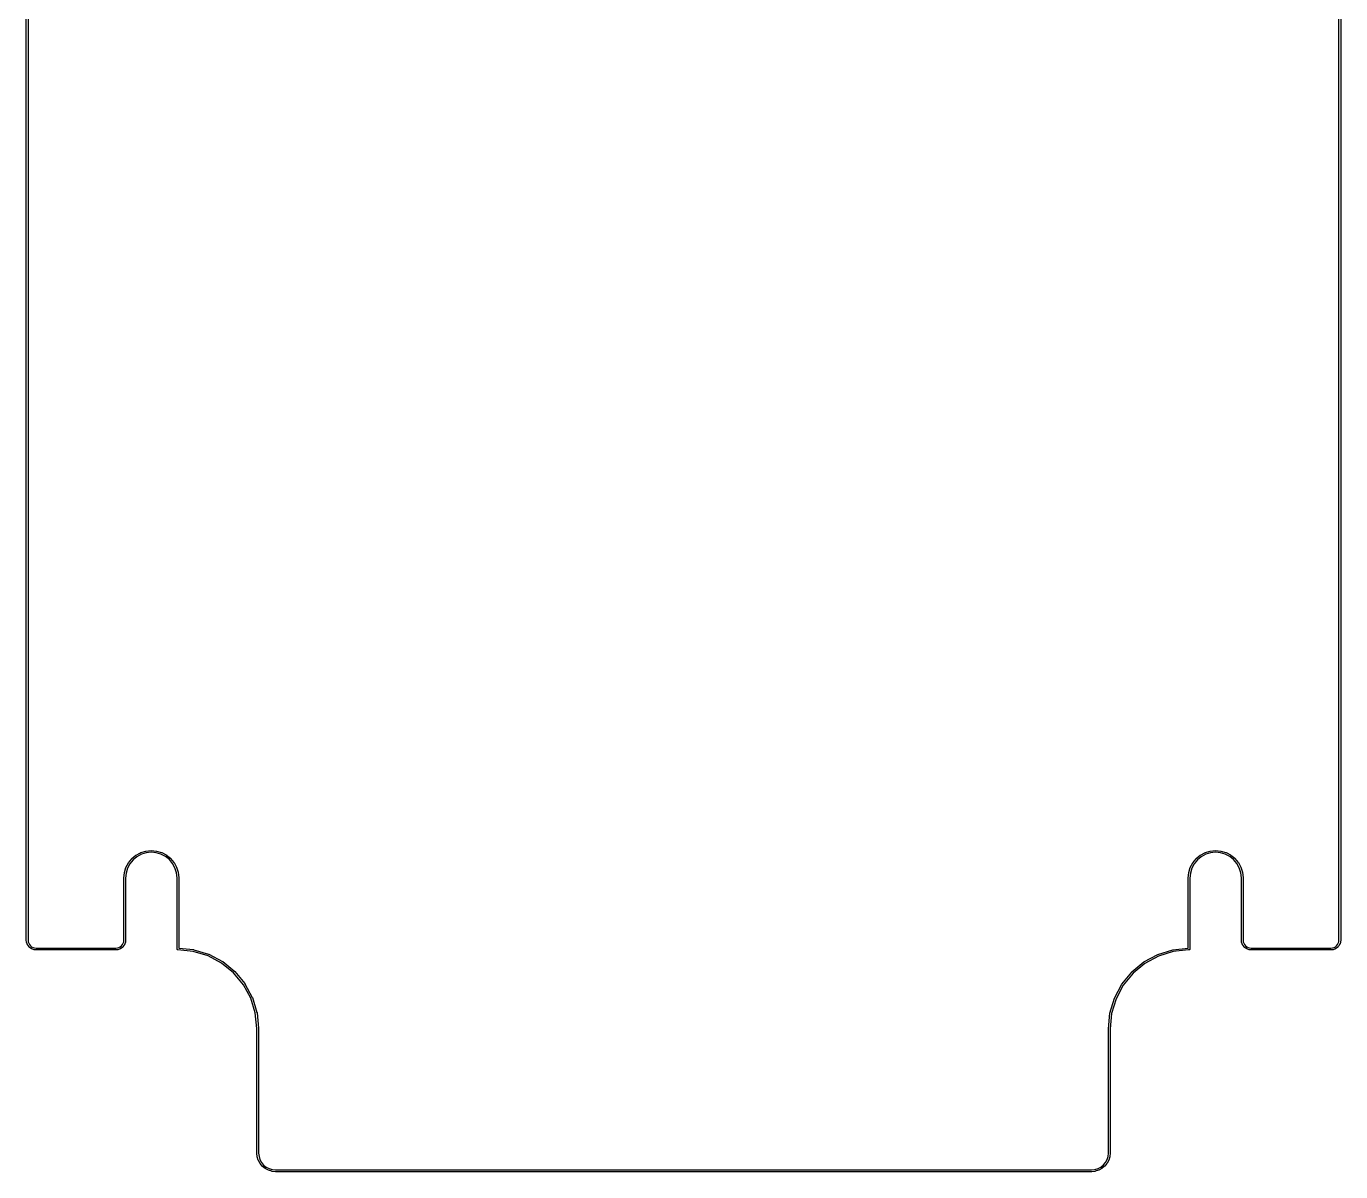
# Model space of a CAD drawing. Extents: x -18.5 to 18.5, y -32.3 to 32.3.
# Drawn here: x -18.52 to 18.52, y -32.27 to 0 of the extents above; entities that cross this region are included whole.
import ezdxf

# ---------------------------------------------------------------- set-up
doc = ezdxf.new("R2010")
doc.units = 0
doc.layers.add('BLACK', color=7, linetype='CONTINUOUS')

msp = doc.modelspace()

# ---------------------------------------------------------------- linework, layer by layer
at = {"layer": 'BLACK', "linetype": 'CONTINUOUS'}
for p, q in [((-18.475, 25.7488), (-18.475, -25.7499)), ((18.475, -25.7488), (18.475, 25.7499)), ((18.525, 25.7512), (18.525, -25.7512)), ((-18.525, -25.7512), (-18.525, 15.7488)), ((-15.4313, -23.3562), (-15.3025, -23.2866)), ((-15.2809, -23.3318), (-15.4053, -23.399)), ((-15.3025, -23.2866), (-15.3022, -23.2864)), ((-15.3022, -23.2864), (-15.3001, -23.2856)), ((-15.3001, -23.2856), (-15.298, -23.2847)), ((-15.298, -23.2847), (-15.1582, -23.2414)), ((-15.1458, -23.2899), (-15.2809, -23.3318)), ((-15.1582, -23.2414), (-15.1579, -23.2413)), ((-15.1579, -23.2413), (-15.1556, -23.2409)), ((-15.1556, -23.2409), (-15.1534, -23.2405)), ((-15.1534, -23.2405), (-15.0078, -23.2252)), ((-15.0051, -23.2751), (-15.1458, -23.2899)), ((-15.0078, -23.2252), (-15.0075, -23.2251)), ((-15.0075, -23.2251), (-15.0052, -23.2251)), ((-15.0052, -23.2251), (-15.003, -23.2251)), ((-14.8642, -23.288), (-15.0051, -23.2751)), ((-15.003, -23.2251), (-14.8572, -23.2384)), ((-14.7285, -23.3279), (-14.8642, -23.288)), ((-14.8572, -23.2384), (-14.8572, -23.2384)), ((-14.8572, -23.2384), (-14.8569, -23.2384)), ((-14.8569, -23.2384), (-14.8546, -23.2389)), ((-14.8546, -23.2389), (-14.8524, -23.2393)), ((-14.8524, -23.2393), (-14.712, -23.2806)), ((-14.6031, -23.3934), (-14.7285, -23.3279)), ((-14.712, -23.2806), (-14.712, -23.2806)), ((-14.712, -23.2806), (-14.7117, -23.2807)), ((-14.7117, -23.2807), (-14.7095, -23.2816)), ((-14.7095, -23.2816), (-14.7075, -23.2825)), ((-14.7075, -23.2825), (-14.5777, -23.3503)), ((14.5687, -23.3562), (14.6975, -23.2866)), ((14.7191, -23.3318), (14.5947, -23.399)), ((14.6975, -23.2866), (14.6978, -23.2864)), ((14.6978, -23.2864), (14.6999, -23.2856)), ((14.6999, -23.2856), (14.702, -23.2847)), ((14.702, -23.2847), (14.8418, -23.2414)), ((14.8542, -23.2899), (14.7191, -23.3318)), ((14.8418, -23.2414), (14.8421, -23.2413)), ((14.8421, -23.2413), (14.8444, -23.2409)), ((14.8444, -23.2409), (14.8466, -23.2405)), ((14.8466, -23.2405), (14.9922, -23.2252)), ((14.9949, -23.2751), (14.8542, -23.2899)), ((14.9922, -23.2252), (14.9925, -23.2251)), ((14.9925, -23.2251), (14.9948, -23.2251)), ((14.9948, -23.2251), (14.997, -23.2251)), ((15.1358, -23.288), (14.9949, -23.2751)), ((14.997, -23.2251), (15.1428, -23.2384)), ((15.2715, -23.3279), (15.1358, -23.288)), ((15.1428, -23.2384), (15.1428, -23.2384)), ((15.1428, -23.2384), (15.1431, -23.2384)), ((15.1431, -23.2384), (15.1454, -23.2389)), ((15.1454, -23.2389), (15.1476, -23.2393)), ((15.1476, -23.2393), (15.288, -23.2806)), ((15.3969, -23.3934), (15.2715, -23.3279)), ((15.288, -23.2806), (15.288, -23.2806)), ((15.288, -23.2806), (15.2883, -23.2807)), ((15.2883, -23.2807), (15.2905, -23.2816)), ((15.2905, -23.2816), (15.2925, -23.2825)), ((15.2925, -23.2825), (15.4223, -23.3503)), ((-15.7596, -23.8471), (-15.7173, -23.707)), ((-15.7173, -23.707), (-15.7172, -23.7066)), ((-15.7172, -23.7066), (-15.7163, -23.7046)), ((-15.7163, -23.7046), (-15.7155, -23.7025)), ((-15.7155, -23.7025), (-15.6468, -23.5732)), ((-15.6038, -23.5989), (-15.6702, -23.7238)), ((-15.6468, -23.5732), (-15.6466, -23.5729)), ((-15.6468, -23.5732), (-15.6468, -23.5732)), ((-15.6468, -23.5732), (-15.6468, -23.5732)), ((-15.6466, -23.5729), (-15.6453, -23.5711)), ((-15.6453, -23.5711), (-15.6441, -23.5692)), ((-15.6441, -23.5692), (-15.5516, -23.4557)), ((-15.5144, -23.4892), (-15.6038, -23.5989)), ((-15.5516, -23.4557), (-15.5516, -23.4557)), ((-15.5516, -23.4557), (-15.5515, -23.4557)), ((-15.5515, -23.4557), (-15.5513, -23.4555)), ((-15.5513, -23.4555), (-15.5497, -23.4539)), ((-15.5497, -23.4539), (-15.5481, -23.4523)), ((-15.5481, -23.4523), (-15.4353, -23.359)), ((-15.4053, -23.399), (-15.5144, -23.4892)), ((-15.4353, -23.359), (-15.4351, -23.3587)), ((-15.4353, -23.359), (-15.4353, -23.359)), ((-15.4353, -23.359), (-15.4353, -23.359)), ((-15.4351, -23.3587), (-15.4331, -23.3575)), ((-15.4331, -23.3575), (-15.4313, -23.3562)), ((-14.4928, -23.4821), (-14.6031, -23.3934)), ((-14.5777, -23.3503), (-14.5774, -23.3504)), ((-14.5774, -23.3504), (-14.5755, -23.3517)), ((-14.5755, -23.3517), (-14.5737, -23.3529)), ((-14.5737, -23.3529), (-14.4596, -23.4447)), ((-14.4019, -23.5905), (-14.4928, -23.4821)), ((-14.4596, -23.4447), (-14.4596, -23.4447)), ((-14.4596, -23.4447), (-14.4596, -23.4447)), ((-14.4596, -23.4447), (-14.4593, -23.4449)), ((-14.4593, -23.4449), (-14.4577, -23.4465)), ((-14.4577, -23.4465), (-14.4561, -23.4481)), ((-14.4561, -23.4481), (-14.362, -23.5602)), ((-14.3337, -23.7144), (-14.4019, -23.5905)), ((-14.362, -23.5602), (-14.3618, -23.5605)), ((-14.3618, -23.5605), (-14.3605, -23.5624)), ((-14.3605, -23.5624), (-14.3593, -23.5642)), ((-14.3593, -23.5642), (-14.2887, -23.6925)), ((-14.2887, -23.6925), (-14.2886, -23.6928)), ((-14.2886, -23.6928), (-14.2877, -23.6949)), ((-14.2877, -23.6949), (-14.2868, -23.697)), ((-14.2868, -23.697), (-14.2426, -23.8365)), ((14.2404, -23.8471), (14.2827, -23.707)), ((14.2827, -23.707), (14.2828, -23.7066)), ((14.2828, -23.7066), (14.2837, -23.7046)), ((14.2837, -23.7046), (14.2845, -23.7025)), ((14.2845, -23.7025), (14.3532, -23.5732)), ((14.3962, -23.5989), (14.3298, -23.7238)), ((14.3532, -23.5732), (14.3534, -23.5729)), ((14.3532, -23.5732), (14.3532, -23.5732)), ((14.3532, -23.5732), (14.3532, -23.5732)), ((14.3534, -23.5729), (14.3547, -23.5711)), ((14.3547, -23.5711), (14.3559, -23.5692)), ((14.3559, -23.5692), (14.4484, -23.4557)), ((14.4856, -23.4892), (14.3962, -23.5989)), ((14.4484, -23.4557), (14.4484, -23.4557)), ((14.4484, -23.4557), (14.4485, -23.4557)), ((14.4485, -23.4557), (14.4487, -23.4555)), ((14.4487, -23.4555), (14.4503, -23.4539)), ((14.4503, -23.4539), (14.4519, -23.4523)), ((14.4519, -23.4523), (14.5647, -23.359)), ((14.5947, -23.399), (14.4856, -23.4892)), ((14.5647, -23.359), (14.5649, -23.3587)), ((14.5647, -23.359), (14.5647, -23.359)), ((14.5647, -23.359), (14.5647, -23.359)), ((14.5649, -23.3587), (14.5669, -23.3575)), ((14.5669, -23.3575), (14.5687, -23.3562)), ((15.5072, -23.4821), (15.3969, -23.3934)), ((15.4223, -23.3503), (15.4226, -23.3504)), ((15.4226, -23.3504), (15.4245, -23.3517)), ((15.4245, -23.3517), (15.4263, -23.3529)), ((15.4263, -23.3529), (15.5404, -23.4447)), ((15.5981, -23.5905), (15.5072, -23.4821)), ((15.5404, -23.4447), (15.5404, -23.4447)), ((15.5404, -23.4447), (15.5404, -23.4447)), ((15.5404, -23.4447), (15.5407, -23.4449)), ((15.5407, -23.4449), (15.5423, -23.4465)), ((15.5423, -23.4465), (15.5439, -23.4481)), ((15.5439, -23.4481), (15.638, -23.5602)), ((15.6663, -23.7144), (15.5981, -23.5905)), ((15.638, -23.5602), (15.6382, -23.5605)), ((15.6382, -23.5605), (15.6395, -23.5624)), ((15.6395, -23.5624), (15.6407, -23.5642)), ((15.6407, -23.5642), (15.7113, -23.6925)), ((15.7113, -23.6925), (15.7114, -23.6928)), ((15.7114, -23.6928), (15.7123, -23.6949)), ((15.7123, -23.6949), (15.7132, -23.697)), ((15.7132, -23.697), (15.7574, -23.8365)), ((-15.775, -23.9988), (-15.7749, -23.9976)), ((-15.775, -25.7488), (-15.775, -23.9988)), ((-15.7749, -23.9976), (-15.7606, -23.8519)), ((-15.7749, -23.9976), (-15.7749, -23.9976)), ((-15.7606, -23.8515), (-15.7601, -23.8493)), ((-15.7606, -23.8519), (-15.7606, -23.8515)), ((-15.7601, -23.8493), (-15.7596, -23.8471)), ((-15.7111, -23.8592), (-15.725, -24.0012)), ((-15.725, -24.0012), (-15.725, -25.7512)), ((-15.6702, -23.7238), (-15.7111, -23.8592)), ((-14.291, -23.8493), (-14.3337, -23.7144)), ((-14.2751, -23.991), (-14.291, -23.8493)), ((-14.275, -24.0002), (-14.2751, -23.991)), ((-14.275, -26.0012), (-14.275, -24.0002)), ((-14.2426, -23.8365), (-14.2425, -23.8368)), ((-14.2425, -23.8368), (-14.242, -23.8391)), ((-14.242, -23.8391), (-14.2415, -23.8413)), ((-14.2415, -23.8413), (-14.2252, -23.9867)), ((-14.2252, -23.9867), (-14.2252, -23.9871)), ((-14.2252, -23.9871), (-14.2252, -23.9882)), ((-14.2252, -23.9882), (-14.2251, -23.9894)), ((-14.2251, -23.9894), (-14.225, -23.9987)), ((-14.225, -23.9987), (-14.225, -23.9988)), ((-14.225, -23.9988), (-14.225, -25.9773)), ((14.225, -23.9988), (14.2251, -23.9976)), ((14.225, -25.9759), (14.225, -23.9988)), ((14.2251, -23.9976), (14.2394, -23.8519)), ((14.2251, -23.9976), (14.2251, -23.9976)), ((14.2394, -23.8515), (14.2399, -23.8493)), ((14.2394, -23.8519), (14.2394, -23.8515)), ((14.2399, -23.8493), (14.2404, -23.8471)), ((14.2889, -23.8592), (14.275, -24.0012)), ((14.275, -24.0012), (14.275, -26.0012)), ((14.3298, -23.7238), (14.2889, -23.8592)), ((15.709, -23.8493), (15.6663, -23.7144)), ((15.7249, -23.991), (15.709, -23.8493)), ((15.725, -24.0002), (15.7249, -23.991)), ((15.725, -25.7512), (15.725, -24.0002)), ((15.7574, -23.8365), (15.7575, -23.8368)), ((15.7575, -23.8368), (15.758, -23.8391)), ((15.758, -23.8391), (15.7585, -23.8413)), ((15.7585, -23.8413), (15.7748, -23.9867)), ((15.7748, -23.9867), (15.7748, -23.9871)), ((15.7748, -23.9871), (15.7748, -23.9882)), ((15.7748, -23.9882), (15.7749, -23.9894)), ((15.7749, -23.9894), (15.775, -23.9987)), ((15.775, -23.9987), (15.775, -23.9988)), ((15.775, -23.9988), (15.775, -25.7499)), ((-18.525, -25.7513), (-18.525, -25.7512)), ((-18.525, -25.7518), (-18.525, -25.7513)), ((-18.5249, -25.7529), (-18.525, -25.7518)), ((-18.5249, -25.754), (-18.5249, -25.7529)), ((-18.5249, -25.7544), (-18.5249, -25.754)), ((-18.5198, -25.8029), (-18.5249, -25.7544)), ((-18.5193, -25.8051), (-18.5198, -25.8029)), ((-18.5189, -25.8073), (-18.5193, -25.8051)), ((-18.5188, -25.8077), (-18.5189, -25.8073)), ((-18.5043, -25.8543), (-18.5188, -25.8077)), ((-18.5035, -25.8563), (-18.5043, -25.8543)), ((-18.5026, -25.8585), (-18.5035, -25.8563)), ((-18.5025, -25.8588), (-18.5026, -25.8585)), ((-18.4793, -25.9017), (-18.5025, -25.8588)), ((-18.478, -25.9036), (-18.4793, -25.9017)), ((-18.4767, -25.9055), (-18.478, -25.9036)), ((-18.4765, -25.9057), (-18.4767, -25.9055)), ((-18.4454, -25.9433), (-18.4765, -25.9057)), ((-18.4765, -25.9057), (-18.4765, -25.9057)), ((-18.4765, -25.9057), (-18.4765, -25.9057)), ((-18.475, -25.7499), (-18.475, -25.7504)), ((-18.475, -25.7504), (-18.4703, -25.7952)), ((-18.4703, -25.7952), (-18.4573, -25.8371)), ((-18.4573, -25.8371), (-18.4364, -25.8758)), ((-18.4364, -25.8758), (-18.4085, -25.9096)), ((-18.4085, -25.9096), (-18.3744, -25.9373)), ((-15.8742, -25.9364), (-15.8404, -25.9085)), ((-15.8404, -25.9085), (-15.8127, -25.8744)), ((-15.8127, -25.8744), (-15.7921, -25.8357)), ((-15.7724, -25.9041), (-15.8032, -25.942)), ((-15.7921, -25.8357), (-15.7794, -25.7937)), ((-15.7794, -25.7937), (-15.775, -25.7488)), ((-15.7711, -25.9022), (-15.7724, -25.9041)), ((-15.7699, -25.9004), (-15.7711, -25.9022)), ((-15.7697, -25.9001), (-15.7699, -25.9004)), ((-15.7468, -25.857), (-15.7697, -25.9001)), ((-15.7697, -25.9001), (-15.7697, -25.9001)), ((-15.7697, -25.9001), (-15.7697, -25.9001)), ((-15.7459, -25.8549), (-15.7468, -25.857)), ((-15.745, -25.8528), (-15.7459, -25.8549)), ((-15.7449, -25.8525), (-15.745, -25.8528)), ((-15.7308, -25.8058), (-15.7449, -25.8525)), ((-15.7304, -25.8036), (-15.7308, -25.8058)), ((-15.7299, -25.8013), (-15.7304, -25.8036)), ((-15.7251, -25.7524), (-15.7299, -25.801)), ((-15.7299, -25.801), (-15.7299, -25.8013)), ((-15.725, -25.7512), (-15.7251, -25.7524)), ((-15.7251, -25.7524), (-15.7251, -25.7524)), ((15.725, -25.7513), (15.725, -25.7512)), ((15.725, -25.7518), (15.725, -25.7513)), ((15.7251, -25.7529), (15.725, -25.7518)), ((15.7251, -25.754), (15.7251, -25.7529)), ((15.7251, -25.7544), (15.7251, -25.754)), ((15.7302, -25.8029), (15.7251, -25.7544)), ((15.7307, -25.8051), (15.7302, -25.8029)), ((15.7311, -25.8073), (15.7307, -25.8051)), ((15.7312, -25.8077), (15.7311, -25.8073)), ((15.7457, -25.8543), (15.7312, -25.8077)), ((15.7465, -25.8563), (15.7457, -25.8543)), ((15.7474, -25.8585), (15.7465, -25.8563)), ((15.7475, -25.8588), (15.7474, -25.8585)), ((15.7707, -25.9017), (15.7475, -25.8588)), ((15.772, -25.9036), (15.7707, -25.9017)), ((15.7733, -25.9055), (15.772, -25.9036)), ((15.7735, -25.9057), (15.7733, -25.9055)), ((15.8046, -25.9433), (15.7735, -25.9057)), ((15.7735, -25.9057), (15.7735, -25.9057)), ((15.7735, -25.9057), (15.7735, -25.9057)), ((15.775, -25.7499), (15.775, -25.7504)), ((15.775, -25.7504), (15.7797, -25.7952)), ((15.7797, -25.7952), (15.7927, -25.8371)), ((15.7927, -25.8371), (15.8136, -25.8758)), ((15.8136, -25.8758), (15.8415, -25.9096)), ((15.8415, -25.9096), (15.8756, -25.9373)), ((18.3758, -25.9364), (18.4096, -25.9085)), ((18.4096, -25.9085), (18.4373, -25.8744)), ((18.4373, -25.8744), (18.4579, -25.8357)), ((18.4776, -25.9041), (18.4468, -25.942)), ((18.4579, -25.8357), (18.4706, -25.7937)), ((18.4706, -25.7937), (18.475, -25.7488)), ((18.4789, -25.9022), (18.4776, -25.9041)), ((18.4801, -25.9004), (18.4789, -25.9022)), ((18.4803, -25.9001), (18.4801, -25.9004)), ((18.5032, -25.857), (18.4803, -25.9001)), ((18.4803, -25.9001), (18.4803, -25.9001)), ((18.4803, -25.9001), (18.4803, -25.9001)), ((18.5041, -25.8549), (18.5032, -25.857)), ((18.505, -25.8528), (18.5041, -25.8549)), ((18.5051, -25.8525), (18.505, -25.8528)), ((18.5192, -25.8058), (18.5051, -25.8525)), ((18.5196, -25.8036), (18.5192, -25.8058)), ((18.5201, -25.8013), (18.5196, -25.8036)), ((18.5249, -25.7524), (18.5201, -25.801)), ((18.5201, -25.801), (18.5201, -25.8013)), ((18.525, -25.7512), (18.5249, -25.7524)), ((18.5249, -25.7524), (18.5249, -25.7524)), ((-18.4439, -25.9449), (-18.4454, -25.9433)), ((-18.4422, -25.9465), (-18.4439, -25.9449)), ((-18.442, -25.9468), (-18.4422, -25.9465)), ((-18.4041, -25.9776), (-18.442, -25.9468)), ((-18.4022, -25.9789), (-18.4041, -25.9776)), ((-18.4004, -25.9801), (-18.4022, -25.9789)), ((-18.4001, -25.9803), (-18.4004, -25.9801)), ((-18.357, -26.0032), (-18.4001, -25.9803)), ((-18.4001, -25.9803), (-18.4001, -25.9803)), ((-18.4001, -25.9803), (-18.4001, -25.9803)), ((-18.3744, -25.9373), (-18.3357, -25.9579)), ((-18.3549, -26.0041), (-18.357, -26.0032)), ((-18.3528, -26.005), (-18.3549, -26.0041)), ((-18.3525, -26.0051), (-18.3528, -26.005)), ((-18.3058, -26.0192), (-18.3525, -26.0051)), ((-18.3357, -25.9579), (-18.2937, -25.9706)), ((-18.3036, -26.0196), (-18.3058, -26.0192)), ((-18.3013, -26.0201), (-18.3036, -26.0196)), ((-18.301, -26.0201), (-18.3013, -26.0201)), ((-18.2524, -26.0249), (-18.301, -26.0201)), ((-18.301, -26.0201), (-18.301, -26.0201)), ((-18.2937, -25.9706), (-18.2488, -25.975)), ((-18.2512, -26.025), (-18.2524, -26.0249)), ((-18.2524, -26.0249), (-18.2524, -26.0249)), ((-15.9988, -26.025), (-18.2512, -26.025)), ((-18.2488, -25.975), (-16.0001, -25.975)), ((-16.0001, -25.975), (-15.9996, -25.975)), ((-15.9996, -25.975), (-15.9548, -25.9703)), ((-15.9987, -26.025), (-15.9988, -26.025)), ((-15.9982, -26.025), (-15.9987, -26.025)), ((-15.9971, -26.0249), (-15.9982, -26.025)), ((-15.996, -26.0249), (-15.9971, -26.0249)), ((-15.9956, -26.0249), (-15.996, -26.0249)), ((-15.9471, -26.0198), (-15.9956, -26.0249)), ((-15.9548, -25.9703), (-15.9129, -25.9573)), ((-15.9449, -26.0193), (-15.9471, -26.0198)), ((-15.9427, -26.0189), (-15.9449, -26.0193)), ((-15.9423, -26.0188), (-15.9427, -26.0189)), ((-15.8957, -26.0043), (-15.9423, -26.0188)), ((-15.9129, -25.9573), (-15.8742, -25.9364)), ((-15.8936, -26.0035), (-15.8957, -26.0043)), ((-15.8915, -26.0026), (-15.8936, -26.0035)), ((-15.8912, -26.0025), (-15.8915, -26.0026)), ((-15.8483, -25.9793), (-15.8912, -26.0025)), ((-15.8464, -25.978), (-15.8483, -25.9793)), ((-15.8445, -25.9767), (-15.8464, -25.978)), ((-15.8443, -25.9765), (-15.8445, -25.9767)), ((-15.8067, -25.9454), (-15.8443, -25.9765)), ((-15.8443, -25.9765), (-15.8443, -25.9765)), ((-15.8443, -25.9765), (-15.8443, -25.9765)), ((-15.8051, -25.9439), (-15.8067, -25.9454)), ((-15.8035, -25.9422), (-15.8051, -25.9439)), ((-15.8032, -25.942), (-15.8035, -25.9422)), ((-14.2746, -26.0049), (-14.275, -26.0012)), ((-14.2732, -26.0096), (-14.2746, -26.0049)), ((-14.2709, -26.014), (-14.2732, -26.0096)), ((-14.2678, -26.0178), (-14.2709, -26.014)), ((-14.264, -26.0209), (-14.2678, -26.0178)), ((-14.2596, -26.0232), (-14.264, -26.0209)), ((-14.2549, -26.0246), (-14.2596, -26.0232)), ((-14.2527, -26.0249), (-14.2549, -26.0246)), ((-14.2524, -26.0249), (-14.2527, -26.0249)), ((-13.8179, -26.0675), (-14.2524, -26.0249)), ((-14.225, -25.9773), (-13.8105, -26.018)), ((-13.4022, -26.193), (-13.8179, -26.0675)), ((-13.8105, -26.018), (-13.8102, -26.018)), ((-13.8102, -26.018), (-13.8079, -26.0185)), ((-13.8079, -26.0185), (-13.8057, -26.0189)), ((-13.8057, -26.0189), (-13.3854, -26.1458)), ((-13.0188, -26.3968), (-13.4022, -26.193)), ((-13.3854, -26.1458), (-13.385, -26.1459)), ((-13.385, -26.1459), (-13.3829, -26.1468)), ((-13.3829, -26.1468), (-13.3809, -26.1477)), ((-13.3809, -26.1477), (-12.9931, -26.3539)), ((12.9799, -26.3627), (13.3662, -26.1538)), ((13.3878, -26.199), (13.0059, -26.4055)), ((13.3662, -26.1538), (13.3665, -26.1537)), ((13.3662, -26.1538), (13.3662, -26.1538)), ((13.3662, -26.1538), (13.3662, -26.1538)), ((13.3665, -26.1537), (13.3686, -26.1528)), ((13.3686, -26.1528), (13.3707, -26.1519)), ((13.3707, -26.1519), (13.7902, -26.0221)), ((13.8026, -26.0706), (13.3878, -26.199)), ((13.7902, -26.0221), (13.7905, -26.022)), ((13.7905, -26.022), (13.7927, -26.0215)), ((13.7927, -26.0215), (13.795, -26.0211)), ((13.795, -26.0211), (14.225, -25.9759)), ((14.2356, -26.0251), (13.8026, -26.0706)), ((14.2488, -26.025), (14.2356, -26.0251)), ((14.25, -26.0251), (14.2488, -26.025)), ((14.2549, -26.0246), (14.25, -26.0251)), ((14.2596, -26.0232), (14.2549, -26.0246)), ((14.264, -26.0209), (14.2596, -26.0232)), ((14.2678, -26.0178), (14.264, -26.0209)), ((14.2709, -26.014), (14.2678, -26.0178)), ((14.2732, -26.0096), (14.2709, -26.014)), ((14.2746, -26.0049), (14.2732, -26.0096)), ((14.275, -26.0012), (14.2746, -26.0049)), ((15.8061, -25.9449), (15.8046, -25.9433)), ((15.8078, -25.9465), (15.8061, -25.9449)), ((15.808, -25.9468), (15.8078, -25.9465)), ((15.8459, -25.9776), (15.808, -25.9468)), ((15.8477, -25.9789), (15.8459, -25.9776)), ((15.8496, -25.9801), (15.8477, -25.9789)), ((15.8499, -25.9803), (15.8496, -25.9801)), ((15.893, -26.0032), (15.8499, -25.9803)), ((15.8499, -25.9803), (15.8499, -25.9803)), ((15.8499, -25.9803), (15.8499, -25.9803)), ((15.8756, -25.9373), (15.9143, -25.9579)), ((15.8951, -26.0041), (15.893, -26.0032)), ((15.8972, -26.005), (15.8951, -26.0041)), ((15.8975, -26.0051), (15.8972, -26.005)), ((15.9442, -26.0192), (15.8975, -26.0051)), ((15.9143, -25.9579), (15.9563, -25.9706)), ((15.9464, -26.0196), (15.9442, -26.0192)), ((15.9487, -26.0201), (15.9464, -26.0196)), ((15.949, -26.0201), (15.9487, -26.0201)), ((15.9976, -26.0249), (15.949, -26.0201)), ((15.949, -26.0201), (15.949, -26.0201)), ((15.9563, -25.9706), (16.0012, -25.975)), ((15.9988, -26.025), (15.9976, -26.0249)), ((15.9976, -26.0249), (15.9976, -26.0249)), ((18.2512, -26.025), (15.9988, -26.025)), ((16.0012, -25.975), (18.2499, -25.975)), ((18.2499, -25.975), (18.2504, -25.975)), ((18.2504, -25.975), (18.2952, -25.9703)), ((18.2513, -26.025), (18.2512, -26.025)), ((18.2518, -26.025), (18.2513, -26.025)), ((18.2529, -26.0249), (18.2518, -26.025)), ((18.254, -26.0249), (18.2529, -26.0249)), ((18.2544, -26.0249), (18.254, -26.0249)), ((18.3029, -26.0198), (18.2544, -26.0249)), ((18.2952, -25.9703), (18.3371, -25.9573)), ((18.3051, -26.0193), (18.3029, -26.0198)), ((18.3073, -26.0189), (18.3051, -26.0193)), ((18.3077, -26.0188), (18.3073, -26.0189)), ((18.3543, -26.0043), (18.3077, -26.0188)), ((18.3371, -25.9573), (18.3758, -25.9364)), ((18.3563, -26.0035), (18.3543, -26.0043)), ((18.3585, -26.0026), (18.3563, -26.0035)), ((18.3588, -26.0025), (18.3585, -26.0026)), ((18.4017, -25.9793), (18.3588, -26.0025)), ((18.4036, -25.978), (18.4017, -25.9793)), ((18.4055, -25.9767), (18.4036, -25.978)), ((18.4057, -25.9765), (18.4055, -25.9767)), ((18.4433, -25.9454), (18.4057, -25.9765)), ((18.4057, -25.9765), (18.4057, -25.9765)), ((18.4057, -25.9765), (18.4057, -25.9765)), ((18.4449, -25.9439), (18.4433, -25.9454)), ((18.4465, -25.9422), (18.4449, -25.9439)), ((18.4468, -25.942), (18.4465, -25.9422)), ((-12.6823, -26.6713), (-13.0188, -26.3968)), ((-12.9931, -26.3539), (-12.9931, -26.3539)), ((-12.9931, -26.3539), (-12.9931, -26.3539)), ((-12.9931, -26.3539), (-12.9928, -26.354)), ((-12.9928, -26.354), (-12.9909, -26.3553)), ((-12.9909, -26.3553), (-12.9891, -26.3566)), ((-12.9891, -26.3566), (-12.6488, -26.6341)), ((-12.4055, -27.0059), (-12.6823, -26.6713)), ((-12.6488, -26.6341), (-12.6485, -26.6343)), ((-12.6485, -26.6343), (-12.6469, -26.6359)), ((-12.6469, -26.6359), (-12.6453, -26.6375)), ((-12.6453, -26.6375), (-12.3654, -26.9759)), ((12.3566, -26.9891), (12.6341, -26.6488)), ((12.6341, -26.6488), (12.6343, -26.6485)), ((12.6343, -26.6485), (12.6359, -26.6469)), ((12.6359, -26.6469), (12.6375, -26.6453)), ((12.6375, -26.6453), (12.9759, -26.3654)), ((13.0059, -26.4055), (12.6713, -26.6823)), ((12.9759, -26.3654), (12.9761, -26.3652)), ((12.9761, -26.3652), (12.9781, -26.3639)), ((12.9781, -26.3639), (12.9799, -26.3627)), ((-12.199, -27.3878), (-12.4055, -27.0059)), ((-12.3654, -26.9759), (-12.3652, -26.9762)), ((-12.3652, -26.9762), (-12.3639, -26.9781)), ((-12.3639, -26.9781), (-12.3627, -26.9799)), ((-12.3627, -26.9799), (-12.1538, -27.3662)), ((12.1477, -27.3809), (12.3539, -26.9931)), ((12.3968, -27.0188), (12.193, -27.4022)), ((12.3539, -26.9931), (12.354, -26.9928)), ((12.3539, -26.9931), (12.3539, -26.9931)), ((12.3539, -26.9931), (12.3539, -26.9931)), ((12.354, -26.9928), (12.3553, -26.9909)), ((12.3553, -26.9909), (12.3566, -26.9891)), ((12.6713, -26.6823), (12.3968, -27.0188)), ((-12.0706, -27.8026), (-12.199, -27.3878)), ((-12.1538, -27.3662), (-12.1538, -27.3662)), ((-12.1538, -27.3662), (-12.1538, -27.3662)), ((-12.1538, -27.3662), (-12.1537, -27.3665)), ((-12.1537, -27.3665), (-12.1528, -27.3686)), ((-12.1528, -27.3686), (-12.1519, -27.3707)), ((-12.1519, -27.3707), (-12.0221, -27.7902)), ((12.0189, -27.8057), (12.1458, -27.3854)), ((12.193, -27.4022), (12.0675, -27.8179)), ((12.1458, -27.3854), (12.1459, -27.385)), ((12.1459, -27.385), (12.1468, -27.3829)), ((12.1468, -27.3829), (12.1477, -27.3809)), ((-12.0251, -28.2356), (-12.0706, -27.8026)), ((-12.0221, -27.7902), (-12.022, -27.7905)), ((-12.022, -27.7905), (-12.0215, -27.7927)), ((-12.0215, -27.7927), (-12.0211, -27.795)), ((-12.0211, -27.795), (-11.9752, -28.2317)), ((11.9751, -28.2476), (12.018, -27.8105)), ((12.018, -27.8102), (12.0185, -27.8079)), ((12.018, -27.8105), (12.018, -27.8102)), ((12.0185, -27.8079), (12.0189, -27.8057)), ((12.0675, -27.8179), (12.025, -28.2512)), ((-12.025, -28.2501), (-12.0251, -28.2356)), ((-12.025, -31.7512), (-12.025, -28.2501)), ((-12.025, -28.2501), (-12.025, -28.2501)), ((-11.9752, -28.2317), (-11.9752, -28.232)), ((-11.9752, -28.232), (-11.9752, -28.2331)), ((-11.9752, -28.2331), (-11.9751, -28.2342)), ((-11.9751, -28.2342), (-11.975, -28.2487)), ((-11.975, -28.2487), (-11.975, -28.2488)), ((-11.975, -28.2488), (-11.975, -31.7499)), ((11.975, -28.2488), (11.9751, -28.2476)), ((11.975, -31.7488), (11.975, -28.2488)), ((11.9751, -28.2476), (11.9751, -28.2476)), ((12.025, -28.2512), (12.025, -31.7512)), ((-12.025, -31.7513), (-12.025, -31.7512)), ((-12.025, -31.7536), (-12.025, -31.7513)), ((-12.0249, -31.7547), (-12.025, -31.7536)), ((-12.0249, -31.7558), (-12.0249, -31.7547)), ((-12.0249, -31.7561), (-12.0249, -31.7558)), ((-12.0147, -31.8532), (-12.0249, -31.7561)), ((-12.0142, -31.8554), (-12.0147, -31.8532)), ((-12.0138, -31.8576), (-12.0142, -31.8554)), ((-12.0137, -31.8579), (-12.0138, -31.8576)), ((-11.9848, -31.9512), (-12.0137, -31.8579)), ((-11.975, -31.7499), (-11.975, -31.7521)), ((-11.975, -31.7521), (-11.9652, -31.8455)), ((-11.9652, -31.8455), (-11.9378, -31.934)), ((11.939, -31.931), (11.9658, -31.8422)), ((11.9658, -31.8422), (11.975, -31.7488)), ((12.0144, -31.8543), (11.9862, -31.9478)), ((12.0148, -31.8521), (12.0144, -31.8543)), ((12.0153, -31.8499), (12.0148, -31.8521)), ((12.0154, -31.8496), (12.0153, -31.8499)), ((12.0249, -31.7524), (12.0154, -31.8496)), ((12.025, -31.7512), (12.0249, -31.7524)), ((12.0249, -31.7524), (12.0249, -31.7524)), ((-11.9839, -31.9532), (-11.9848, -31.9512)), ((-11.9831, -31.9553), (-11.9839, -31.9532)), ((-11.9829, -31.9556), (-11.9831, -31.9553)), ((-11.9365, -32.0415), (-11.9829, -31.9556)), ((-11.9378, -31.934), (-11.8937, -32.0155)), ((-11.9353, -32.0434), (-11.9365, -32.0415)), ((-11.934, -32.0453), (-11.9353, -32.0434)), ((-11.9338, -32.0455), (-11.934, -32.0453)), ((-11.8716, -32.1207), (-11.9338, -32.0455)), ((-11.8937, -32.0155), (-11.8346, -32.087)), ((-11.87, -32.1223), (-11.8716, -32.1207)), ((-11.8684, -32.1239), (-11.87, -32.1223)), ((-11.8681, -32.1242), (-11.8684, -32.1239)), ((-11.7925, -32.1858), (-11.8681, -32.1242)), ((-11.8681, -32.1242), (-11.8681, -32.1242)), ((-11.8681, -32.1242), (-11.8681, -32.1242)), ((-11.8346, -32.087), (-11.7628, -32.1455)), ((-11.7906, -32.1871), (-11.7925, -32.1858)), ((-11.7887, -32.1884), (-11.7906, -32.1871)), ((-11.7884, -32.1885), (-11.7887, -32.1884)), ((-11.7023, -32.2343), (-11.7884, -32.1885)), ((-11.7628, -32.1455), (-11.681, -32.189)), ((-11.681, -32.189), (-11.5922, -32.2158)), ((-11.5922, -32.2158), (-11.4988, -32.225)), ((-11.4988, -32.225), (11.4999, -32.225)), ((11.4999, -32.225), (11.5021, -32.225)), ((11.5021, -32.225), (11.5955, -32.2152)), ((11.5955, -32.2152), (11.684, -32.1878)), ((11.684, -32.1878), (11.7655, -32.1437)), ((11.7053, -32.2331), (11.7032, -32.2339)), ((11.7056, -32.2329), (11.7053, -32.2331)), ((11.7915, -32.1865), (11.7056, -32.2329)), ((11.7655, -32.1437), (11.837, -32.0846)), ((11.7934, -32.1853), (11.7915, -32.1865)), ((11.7953, -32.184), (11.7934, -32.1853)), ((11.7955, -32.1838), (11.7953, -32.184)), ((11.8707, -32.1216), (11.7955, -32.1838)), ((11.837, -32.0846), (11.8955, -32.0128)), ((11.8723, -32.12), (11.8707, -32.1216)), ((11.8739, -32.1184), (11.8723, -32.12)), ((11.8742, -32.1181), (11.8739, -32.1184)), ((11.9358, -32.0425), (11.8742, -32.1181)), ((11.8742, -32.1181), (11.8742, -32.1181)), ((11.8742, -32.1181), (11.8742, -32.1181)), ((11.8955, -32.0128), (11.939, -31.931)), ((11.9371, -32.0406), (11.9358, -32.0425)), ((11.9384, -32.0387), (11.9371, -32.0406)), ((11.9385, -32.0384), (11.9384, -32.0387)), ((11.9843, -31.9523), (11.9385, -32.0384)), ((11.9852, -31.9502), (11.9843, -31.9523)), ((11.9861, -31.9481), (11.9852, -31.9502)), ((11.9862, -31.9478), (11.9861, -31.9481)), ((-11.7002, -32.2352), (-11.7023, -32.2343)), ((-11.6981, -32.2361), (-11.7002, -32.2352)), ((-11.6978, -32.2362), (-11.6981, -32.2361)), ((-11.6043, -32.2644), (-11.6978, -32.2362)), ((-11.6021, -32.2648), (-11.6043, -32.2644)), ((-11.5999, -32.2653), (-11.6021, -32.2648)), ((-11.5996, -32.2654), (-11.5999, -32.2653)), ((-11.5024, -32.2749), (-11.5996, -32.2654)), ((-11.5996, -32.2654), (-11.5996, -32.2654)), ((-11.5012, -32.275), (-11.5024, -32.2749)), ((-11.5024, -32.2749), (-11.5024, -32.2749)), ((11.5012, -32.275), (-11.5012, -32.275)), ((11.5013, -32.275), (11.5012, -32.275)), ((11.5036, -32.275), (11.5013, -32.275)), ((11.5047, -32.2749), (11.5036, -32.275)), ((11.5058, -32.2749), (11.5047, -32.2749)), ((11.5061, -32.2749), (11.5058, -32.2749)), ((11.6032, -32.2647), (11.5061, -32.2749)), ((11.6054, -32.2642), (11.6032, -32.2647)), ((11.6076, -32.2638), (11.6054, -32.2642)), ((11.6079, -32.2637), (11.6076, -32.2638)), ((11.7012, -32.2348), (11.6079, -32.2637)), ((11.7032, -32.2339), (11.7012, -32.2348))]:
    msp.add_line(p, q, dxfattribs=at)

doc.saveas('drawing.dxf')
